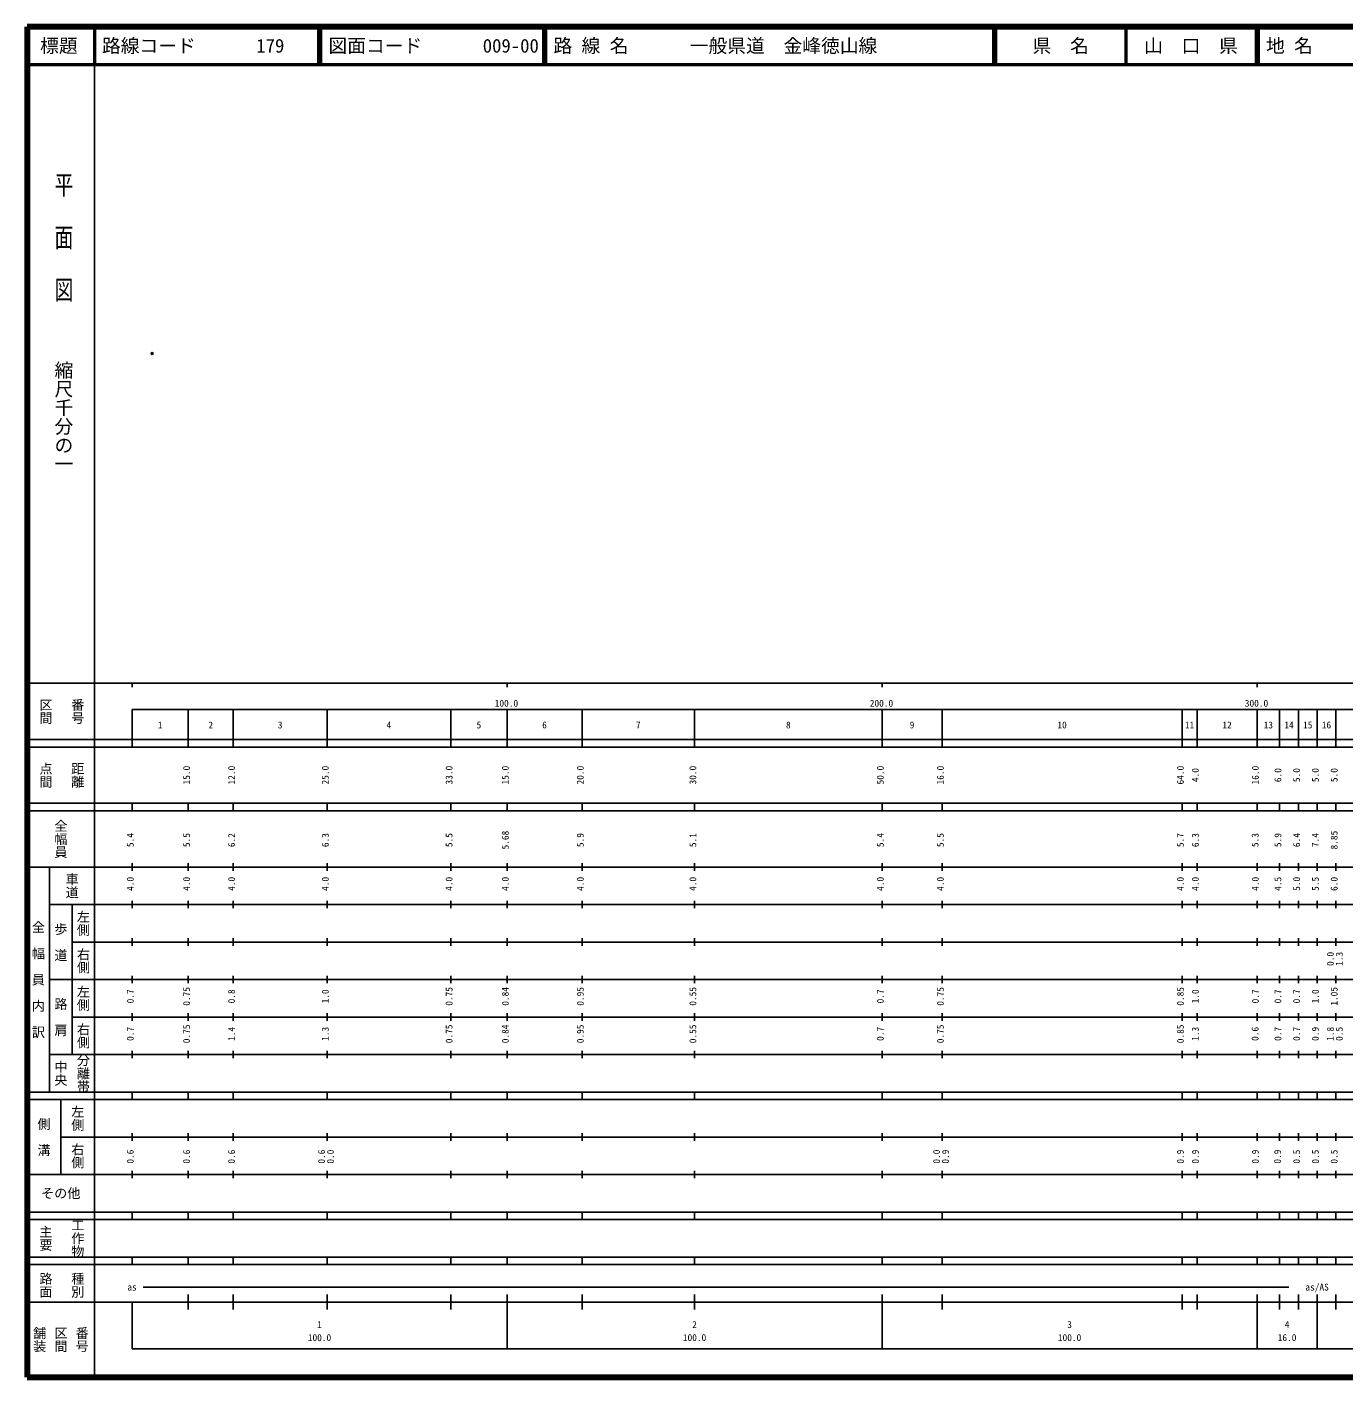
# Model space of a CAD drawing. Units: millimetres on the paper. Extents: x 40 to 680, y 20 to 380.
# Drawn here: x 40 to 391.2, y 20 to 380 of the extents above; entities that cross this region are included whole.
import ezdxf
from ezdxf.enums import TextEntityAlignment as Align

# ---------------------------------------------------------------- set-up
doc = ezdxf.new("R2010")
doc.units = ezdxf.units.MM
doc.header["$PDMODE"] = 32
doc.header["$PDSIZE"] = 0.5
doc.layers.add('M-OTRS', color=6, linetype='Continuous')
doc.layers.add('M-TTL-TXT', color=7, linetype='Continuous')
for name, color, linetype, lineweight in [('M-TTL', 2, 'Continuous', 140), ('M-TTL-BAND', 7, 'Continuous', 25), ('M-TTL-LINE', 7, 'Continuous', 50)]:
    doc.layers.add(name, color=color, linetype=linetype, lineweight=lineweight)
doc.styles.add('@ＭＳ ゴシック', font='')
doc.styles.add('ＭＳ ゴシック', font='')
doc.styles.get('@ＭＳ ゴシック').set_extended_font_data('@MS Gothic')
doc.styles.get('ＭＳ ゴシック').set_extended_font_data('MS Gothic')

msp = doc.modelspace()

# ---------------------------------------------------------------- linework, layer by layer
at = {"layer": 'M-OTRS'}
msp.add_point((73.366, 292.925), dxfattribs=at)
at = {"layer": 'M-TTL'}
for p, q in [((40, 380), (40, 20)), ((680, 380), (40, 380)), ((40, 20), (680, 20))]:
    msp.add_line(p, q, dxfattribs=at)
at = {"layer": 'M-TTL-BAND'}
for p, q in [((58, 370), (58, 20)), ((40, 205), (579, 205)), ((68, 205), (68, 204)), ((168, 205), (168, 204)), ((268, 205), (268, 204)), ((368, 205), (368, 204)), ((68, 198), (579, 198)), ((68, 198), (68, 188)), ((83, 188), (83, 198)), ((95, 188), (95, 198)), ((120, 188), (120, 198)), ((153, 188), (153, 198)), ((168, 188), (168, 198)), ((188, 188), (188, 198)), ((218, 188), (218, 198)), ((268, 188), (268, 198)), ((284, 188), (284, 198)), ((348, 188), (348, 198)), ((352, 188), (352, 198)), ((368, 188), (368, 198)), ((374, 188), (374, 198)), ((379, 188), (379, 198)), ((384, 188), (384, 198)), ((389, 188), (389, 198)), ((40, 190), (579, 190)), ((40, 188), (579, 188)), ((40, 173), (579, 173)), ((68, 171), (68, 173)), ((83, 171), (83, 173)), ((95, 171), (95, 173)), ((120, 171), (120, 173)), ((153, 171), (153, 173)), ((168, 171), (168, 173)), ((188, 171), (188, 173)), ((218, 171), (218, 173)), ((268, 171), (268, 173)), ((284, 171), (284, 173)), ((348, 171), (348, 173)), ((352, 171), (352, 173)), ((368, 171), (368, 173)), ((374, 171), (374, 173)), ((379, 171), (379, 173)), ((384, 171), (384, 173)), ((389, 171), (389, 173)), ((40, 171), (579, 171)), ((40, 156), (579, 156)), ((46, 96), (46, 156)), ((68, 155), (68, 157)), ((83, 155), (83, 157)), ((95, 155), (95, 157)), ((120, 155), (120, 157)), ((153, 155), (153, 157)), ((168, 155), (168, 157)), ((188, 155), (188, 157)), ((218, 155), (218, 157)), ((268, 155), (268, 157)), ((284, 155), (284, 157)), ((348, 155), (348, 157)), ((352, 155), (352, 157)), ((368, 155), (368, 157)), ((374, 155), (374, 157)), ((379, 155), (379, 157)), ((384, 155), (384, 157)), ((389, 155), (389, 157)), ((46, 146), (579, 146)), ((52, 146), (52, 106)), ((68, 145), (68, 147)), ((83, 145), (83, 147)), ((95, 145), (95, 147)), ((120, 145), (120, 147)), ((153, 145), (153, 147)), ((168, 145), (168, 147)), ((188, 145), (188, 147)), ((218, 145), (218, 147)), ((268, 145), (268, 147)), ((284, 145), (284, 147)), ((348, 145), (348, 147)), ((352, 145), (352, 147)), ((368, 145), (368, 147)), ((374, 145), (374, 147)), ((379, 145), (379, 147)), ((384, 145), (384, 147)), ((389, 145), (389, 147)), ((68, 135), (68, 137)), ((83, 135), (83, 137)), ((95, 135), (95, 137)), ((120, 135), (120, 137)), ((153, 135), (153, 137)), ((168, 135), (168, 137)), ((188, 135), (188, 137)), ((218, 135), (218, 137)), ((268, 135), (268, 137)), ((284, 135), (284, 137)), ((348, 135), (348, 137)), ((352, 135), (352, 137)), ((368, 135), (368, 137)), ((374, 135), (374, 137)), ((379, 135), (379, 137)), ((384, 135), (384, 137)), ((389, 135), (389, 137)), ((52, 136), (579, 136)), ((46, 126), (579, 126)), ((68, 125), (68, 127)), ((83, 125), (83, 127)), ((95, 125), (95, 127)), ((120, 125), (120, 127)), ((153, 125), (153, 127)), ((168, 125), (168, 127)), ((188, 125), (188, 127)), ((218, 125), (218, 127)), ((268, 125), (268, 127)), ((284, 125), (284, 127)), ((348, 125), (348, 127)), ((352, 125), (352, 127)), ((368, 125), (368, 127)), ((374, 125), (374, 127)), ((379, 125), (379, 127)), ((384, 125), (384, 127)), ((389, 125), (389, 127)), ((52, 116), (579, 116)), ((68, 115), (68, 117)), ((83, 115), (83, 117)), ((95, 115), (95, 117)), ((120, 115), (120, 117)), ((153, 115), (153, 117)), ((168, 115), (168, 117)), ((188, 115), (188, 117)), ((218, 115), (218, 117)), ((268, 115), (268, 117)), ((284, 115), (284, 117)), ((348, 115), (348, 117)), ((352, 115), (352, 117)), ((368, 115), (368, 117)), ((374, 115), (374, 117)), ((379, 115), (379, 117)), ((384, 115), (384, 117)), ((389, 115), (389, 117)), ((46, 106), (579, 106)), ((68, 105), (68, 107)), ((83, 105), (83, 107)), ((95, 105), (95, 107)), ((120, 105), (120, 107)), ((153, 105), (153, 107)), ((168, 105), (168, 107)), ((188, 105), (188, 107)), ((218, 105), (218, 107)), ((268, 105), (268, 107)), ((284, 105), (284, 107)), ((348, 105), (348, 107)), ((352, 105), (352, 107)), ((368, 105), (368, 107)), ((374, 105), (374, 107)), ((379, 105), (379, 107)), ((384, 105), (384, 107)), ((389, 105), (389, 107)), ((40, 96), (579, 96)), ((40, 94), (579, 94)), ((49, 94), (49, 74)), ((68, 94), (68, 96)), ((83, 94), (83, 96)), ((95, 94), (95, 96)), ((120, 94), (120, 96)), ((153, 94), (153, 96)), ((168, 94), (168, 96)), ((188, 94), (188, 96)), ((218, 94), (218, 96)), ((268, 94), (268, 96)), ((284, 94), (284, 96)), ((348, 94), (348, 96)), ((352, 94), (352, 96)), ((368, 94), (368, 96)), ((374, 94), (374, 96)), ((379, 94), (379, 96)), ((384, 94), (384, 96)), ((389, 94), (389, 96)), ((49, 84), (579, 84)), ((68, 83), (68, 85)), ((83, 83), (83, 85)), ((95, 83), (95, 85)), ((120, 83), (120, 85)), ((153, 83), (153, 85)), ((168, 83), (168, 85)), ((188, 83), (188, 85)), ((218, 83), (218, 85)), ((268, 83), (268, 85)), ((284, 83), (284, 85)), ((348, 83), (348, 85)), ((352, 83), (352, 85)), ((368, 83), (368, 85)), ((374, 83), (374, 85)), ((379, 83), (379, 85)), ((384, 83), (384, 85)), ((389, 83), (389, 85)), ((40, 74), (579, 74)), ((68, 73), (68, 75)), ((83, 73), (83, 75)), ((95, 73), (95, 75)), ((120, 73), (120, 75)), ((153, 73), (153, 75)), ((168, 73), (168, 75)), ((188, 73), (188, 75)), ((218, 73), (218, 75)), ((268, 73), (268, 75)), ((284, 73), (284, 75)), ((348, 73), (348, 75)), ((352, 73), (352, 75)), ((368, 73), (368, 75)), ((374, 73), (374, 75)), ((379, 73), (379, 75)), ((384, 73), (384, 75)), ((389, 73), (389, 75)), ((40, 64), (579, 64)), ((40, 62), (579, 62)), ((68, 62), (68, 64)), ((83, 62), (83, 64)), ((95, 62), (95, 64)), ((120, 62), (120, 64)), ((153, 62), (153, 64)), ((168, 62), (168, 64)), ((188, 62), (188, 64)), ((218, 62), (218, 64)), ((268, 62), (268, 64)), ((284, 62), (284, 64)), ((348, 62), (348, 64)), ((352, 62), (352, 64)), ((368, 62), (368, 64)), ((374, 62), (374, 64)), ((379, 62), (379, 64)), ((384, 62), (384, 64)), ((389, 62), (389, 64)), ((40, 52), (579, 52)), ((68, 50), (68, 52)), ((83, 50), (83, 52)), ((95, 50), (95, 52)), ((120, 50), (120, 52)), ((153, 50), (153, 52)), ((168, 50), (168, 52)), ((188, 50), (188, 52)), ((218, 50), (218, 52)), ((268, 50), (268, 52)), ((284, 50), (284, 52)), ((348, 50), (348, 52)), ((352, 50), (352, 52)), ((368, 50), (368, 52)), ((374, 50), (374, 52)), ((379, 50), (379, 52)), ((384, 50), (384, 52)), ((389, 50), (389, 52)), ((40, 50), (579, 50)), ((71, 44), (376.5, 44)), ((40, 40), (579, 40)), ((68, 40), (68, 27.5)), ((83, 38), (83, 42)), ((95, 38), (95, 42)), ((120, 38), (120, 42)), ((153, 38), (153, 42)), ((168, 27.5), (168, 42)), ((188, 38), (188, 42)), ((218, 38), (218, 42)), ((268, 27.5), (268, 42)), ((284, 38), (284, 42)), ((348, 38), (348, 42)), ((352, 38), (352, 42)), ((368, 27.5), (368, 42)), ((374, 38), (374, 42)), ((379, 38), (379, 42)), ((384, 27.5), (384, 42)), ((389, 38), (389, 42)), ((68, 27.5), (579, 27.5))]:
    msp.add_line(p, q, dxfattribs=at)
at = {"layer": 'M-TTL-LINE'}
for p, q in [((58, 380), (58, 370)), ((117.75, 380), (117.75, 370)), ((118.25, 380), (118.25, 370)), ((177.75, 380), (177.75, 370)), ((178.25, 380), (178.25, 370)), ((297.75, 380), (297.75, 370)), ((298.25, 380), (298.25, 370)), ((333, 380), (333, 370)), ((367.75, 380), (367.75, 370)), ((368.25, 380), (368.25, 370)), ((40, 370), (680, 370))]:
    msp.add_line(p, q, dxfattribs=at)

# ---------------------------------------------------------------- texts
at = {"layer": 'M-TTL-BAND', "style": '@ＭＳ ゴシック', "width": 1.4}
msp.add_text('平  面  図', height=3.666, rotation=270, dxfattribs=at).set_placement((49.777, 306.475), align=Align.MIDDLE_RIGHT)
at = {"layer": 'M-TTL-BAND', "style": '@ＭＳ ゴシック'}
msp.add_text('縮尺千分の一', height=3.666, rotation=270, dxfattribs=at).set_placement((49.777, 261.03), align=Align.MIDDLE_RIGHT)
for s, p in [('区間', (45, 197.5)), ('番号', (53.5, 197.5)), ('点間', (45, 180.5)), ('距離', (53.5, 180.5)), ('全幅員', (49, 163.5)), ('車道', (52, 151)), ('左側', (55, 141)), ('全\u3000幅\u3000員\u3000内\u3000訳', (43, 126)), ('歩\u3000道', (49, 136)), ('右側', (55, 131)), ('左側', (55, 121)), ('路\u3000肩', (49, 116)), ('右側', (55, 111)), ('分離帯', (55, 101)), ('中央', (49, 101)), ('左側', (53.5, 89)), ('側\u3000溝', (44.5, 84)), ('右側', (53.5, 79)), ('工作物', (53.5, 57)), ('主要', (45, 57)), ('路面', (45, 44.5)), ('種別', (53.5, 44.5)), ('舗装', (43.333, 30)), ('区間', (49, 30)), ('番号', (54.667, 30))]:
    msp.add_text(s, height=2.566, rotation=270, dxfattribs=at).set_placement(p, align=Align.MIDDLE_CENTER)
at = {"layer": 'M-TTL-BAND', "style": 'ＭＳ ゴシック'}
for s, p in [('100.0', (167.844, 198.195)), ('200.0', (267.844, 198.195)), ('300.0', (367.844, 198.195)), ('1', (75.5, 192.405)), ('2', (89, 192.405)), ('3', (107.5, 192.405)), ('4', (136.5, 192.405)), ('5', (160.5, 192.405)), ('6', (178, 192.405)), ('7', (203, 192.405)), ('8', (243, 192.405)), ('9', (276, 192.405)), ('10', (316, 192.405)), ('11', (350, 192.405)), ('12', (360, 192.405)), ('13', (371, 192.405)), ('14', (376.5, 192.405)), ('15', (381.5, 192.405)), ('16', (386.5, 192.405)), ('as', (68, 42.5)), ('as/AS', (384, 42.5)), ('1', (118, 32.523)), ('2', (218, 32.523)), ('3', (318, 32.523)), ('4', (376, 32.523)), ('100.0', (118, 29.033)), ('100.0', (218, 29.033)), ('100.0', (318, 29.033)), ('16.0', (376, 29.033))]:
    msp.add_text(s, height=1.833, dxfattribs=at).set_placement(p, align=Align.BOTTOM_CENTER)
for s, p in [('15.0', (84, 180.5)), ('12.0', (96, 180.5)), ('25.0', (121, 180.5)), ('33.0', (154, 180.5)), ('15.0', (169, 180.5)), ('20.0', (189, 180.5)), ('30.0', (219, 180.5)), ('50.0', (269, 180.5)), ('16.0', (285, 180.5)), ('64.0', (349, 180.5)), ('4.0', (353, 180.5)), ('16.0', (369, 180.5)), ('6.0', (375, 180.5)), ('5.0', (380, 180.5)), ('5.0', (385, 180.5)), ('5.0', (390, 180.5)), ('5.4', (69, 163.174)), ('5.5', (84, 163.174)), ('6.2', (96, 163.174)), ('6.3', (121, 163.174)), ('5.5', (154, 163.174)), ('5.68', (169, 163.174)), ('5.9', (189, 163.174)), ('5.1', (219, 163.174)), ('5.4', (269, 163.174)), ('5.5', (285, 163.174)), ('5.7', (349, 163.174)), ('6.3', (353, 163.174)), ('5.3', (368.931, 163.174)), ('5.9', (375, 163.174)), ('6.4', (380, 163.174)), ('7.4', (385, 163.174)), ('8.85', (390, 163.174)), ('4.0', (69, 151.5)), ('4.0', (84, 151.5)), ('4.0', (96, 151.5)), ('4.0', (121, 151.5)), ('4.0', (154, 151.5)), ('4.0', (169, 151.5)), ('4.0', (189, 151.5)), ('4.0', (219, 151.5)), ('4.0', (269, 151.5)), ('4.0', (285, 151.5)), ('4.0', (349, 151.5)), ('4.0', (353, 151.5)), ('4.0', (369, 151.5)), ('4.5', (375, 151.5)), ('5.0', (380, 151.5)), ('5.5', (385, 151.5)), ('6.0', (390, 151.5)), ('0.0', (389, 131.5)), ('1.3', (391.37, 131.5)), ('0.7', (69, 121.5)), ('0.75', (84, 121.5)), ('0.8', (96, 121.5)), ('1.0', (121, 121.5)), ('0.75', (154, 121.5)), ('0.84', (169, 121.5)), ('0.95', (189, 121.5)), ('0.55', (219, 121.5)), ('0.7', (269, 121.5)), ('0.75', (285, 121.5)), ('0.85', (349, 121.5)), ('1.0', (353, 121.5)), ('0.7', (369, 121.5)), ('0.7', (375, 121.5)), ('0.7', (380, 121.5)), ('1.0', (385, 121.5)), ('1.05', (390, 121.5)), ('0.7', (69, 111.5)), ('0.75', (84, 111.5)), ('1.4', (96, 111.5)), ('1.3', (121, 111.5)), ('0.75', (154, 111.5)), ('0.84', (169, 111.5)), ('0.95', (189, 111.5)), ('0.55', (219, 111.5)), ('0.7', (269, 111.5)), ('0.75', (285, 111.5)), ('0.85', (349, 111.5)), ('1.3', (353, 111.5)), ('0.6', (368.931, 111.5)), ('0.7', (375, 111.5)), ('0.7', (380, 111.5)), ('0.9', (385, 111.5)), ('1.8', (389, 111.5)), ('0.5', (391.37, 111.5)), ('0.6', (69, 78.764)), ('0.6', (84, 78.764)), ('0.6', (96, 78.764)), ('0.6', (120, 78.764)), ('0.0', (122.37, 78.764)), ('0.0', (284, 78.764)), ('0.9', (286.37, 78.764)), ('0.9', (349, 78.764)), ('0.9', (353, 78.764)), ('0.9', (369, 78.764)), ('0.9', (374.911, 78.764)), ('0.5', (380, 78.764)), ('0.5', (385, 78.764)), ('0.5', (390, 78.764))]:
    msp.add_text(s, height=1.833, rotation=90, dxfattribs=at).set_placement(p, align=Align.BOTTOM_CENTER)
msp.add_text('その他', height=2.566, dxfattribs=at).set_placement((49, 69), align=Align.MIDDLE_CENTER)
at = {"layer": 'M-TTL-TXT', "style": 'ＭＳ ゴシック'}
for s, p in [('標題', (48.5, 375)), ('県\u3000名', (315.625, 375)), ('山\u3000口\u3000県', (350.375, 375))]:
    msp.add_text(s, height=3.666, dxfattribs=at).set_placement(p, align=Align.MIDDLE_CENTER)
for s, p in [('路線コード', (60, 375)), ('179', (101.142, 375)), ('図面コード', (120.38, 375)), ('009-00', (161.521, 375)), ('路 線 名', (180.38, 375)), ('一般県道\u3000金峰徳山線', (216.734, 375)), ('地 名', (370.38, 375))]:
    msp.add_text(s, height=3.666, dxfattribs=at).set_placement(p, align=Align.MIDDLE_LEFT)

doc.saveas('drawing.dxf')
